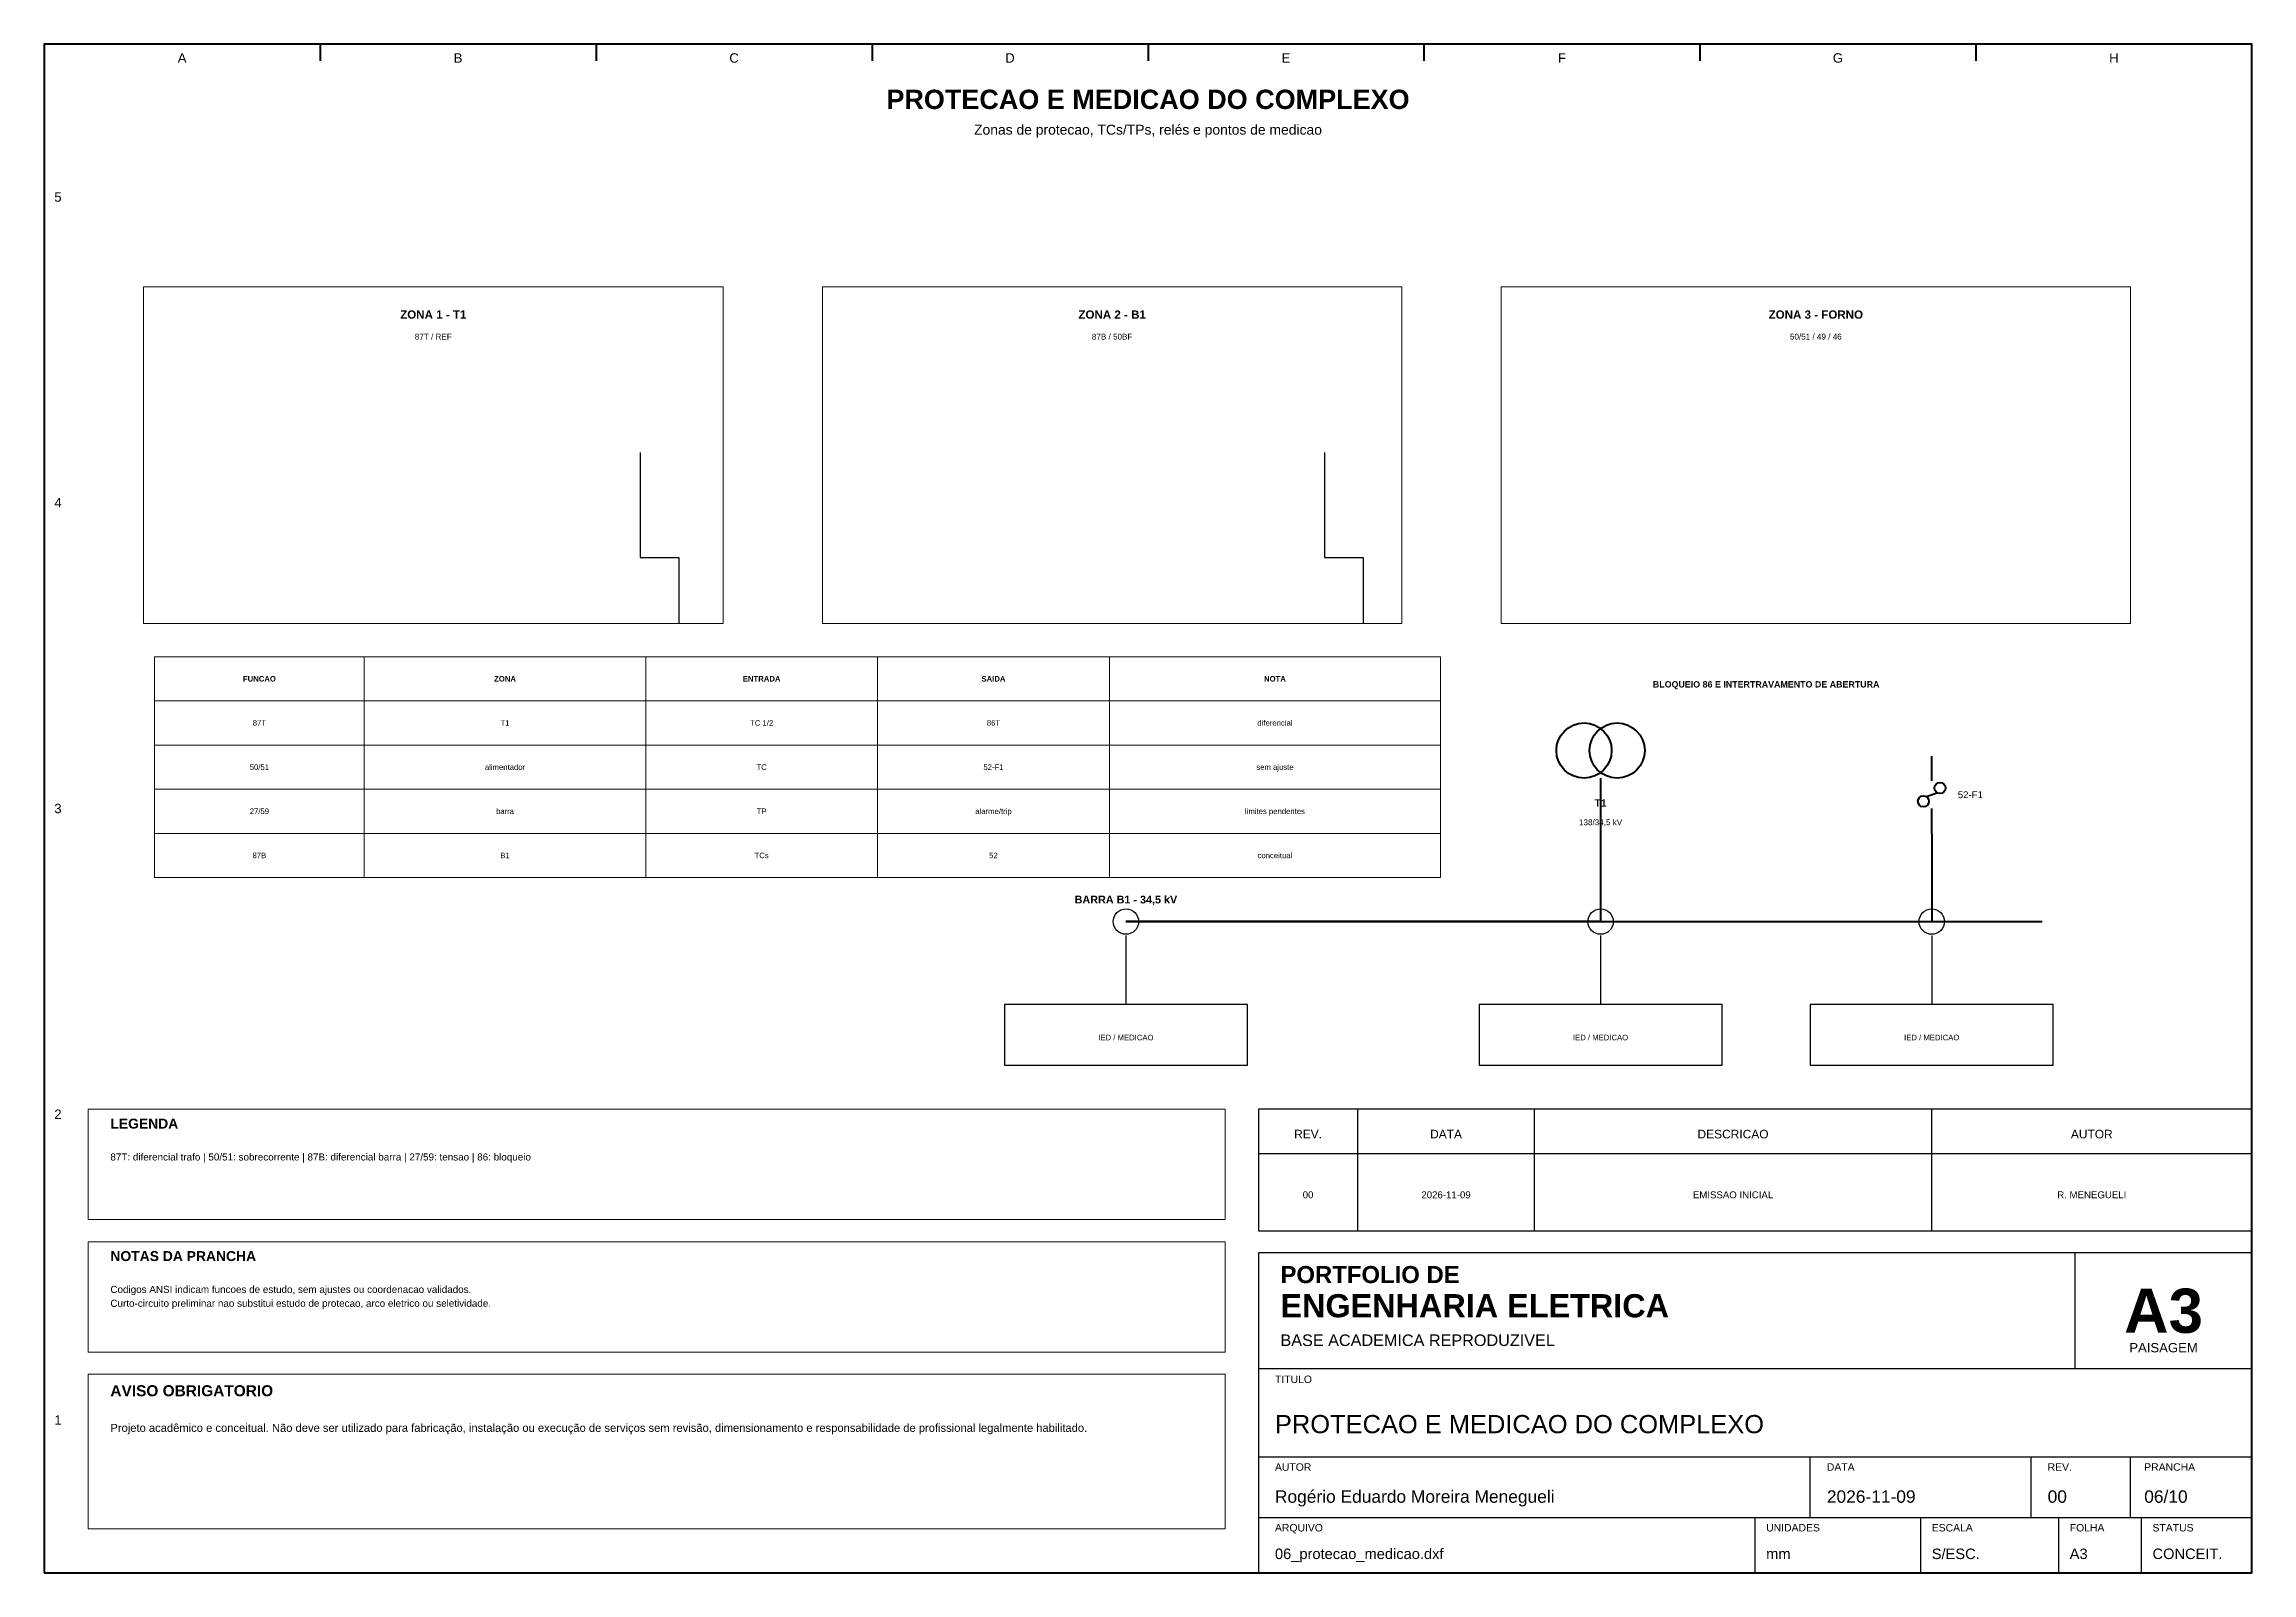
# Model space of a CAD drawing. Header units: millimetres. Extents: x 10 to 410, y 10 to 287.
import ezdxf
from ezdxf.enums import TextEntityAlignment as Align

# ---------------------------------------------------------------- set-up
doc = ezdxf.new("R2010")
doc.units = ezdxf.units.MM
for name, color, linetype, lineweight in [('00_MOLDURA', 7, 'CONTINUOUS', 50), ('01_CARIMBO', 7, 'CONTINUOUS', 25), ('02_TEXTO', 7, 'CONTINUOUS', 18), ('04_EQUIPAMENTOS', 250, 'CONTINUOUS', 35), ('05_POTENCIA', 1, 'CONTINUOUS', 50), ('06_COMANDO', 94, 'CONTINUOUS', 25), ('07_INSTRUMENTACAO', 202, 'CONTINUOUS', 25), ('11_ARQUITETURA', 8, 'CONTINUOUS', 18), ('12_LEGENDA', 7, 'CONTINUOUS', 18), ('13_NOTAS', 7, 'CONTINUOUS', 18)]:
    doc.layers.add(name, color=color, linetype=linetype, lineweight=lineweight)
doc.styles.add('PORTFOLIO_TEXTO', font='arial.ttf')
doc.styles.add('PORTFOLIO_TITULO', font='arialbd.ttf', dxfattribs={"width": 0.92})

# ---------------------------------------------------------------- blocks, each defined once
blk = doc.blocks.new('CARIMBO_A3')
at = {"layer": '01_CARIMBO'}
for p, q in [((148, 37), (148, 58)), ((0, 37), (180, 37)), ((0, 21), (180, 21)), ((100, 10), (100, 21)), ((140, 10), (140, 21)), ((158, 10), (158, 21)), ((0, 10), (180, 10)), ((90, 0), (90, 10)), ((120, 0), (120, 10)), ((145, 0), (145, 10)), ((160, 0), (160, 10))]:
    blk.add_line(p, q, dxfattribs=at)
blk.add_lwpolyline([(0, 0), (180, 0), (180, 58), (0, 58)], close=True, dxfattribs=at)
at = {"layer": '01_CARIMBO', "style": 'PORTFOLIO_TEXTO'}
for s, p in [('TITULO', (3, 34.4)), ('AUTOR', (3, 18.5)), ('DATA', (103, 18.5)), ('REV.', (143, 18.5)), ('PRANCHA', (160.5, 18.5)), ('ARQUIVO', (3, 7.5)), ('UNIDADES', (92, 7.5)), ('ESCALA', (122, 7.5)), ('FOLHA', (147, 7.5)), ('STATUS', (162, 7.5))]:
    blk.add_text(s, height=1.35, dxfattribs=at).set_placement(p)
at = {"layer": '02_TEXTO'}
for s, height, style, p in [('PORTFOLIO DE', 3.1, 'PORTFOLIO_TITULO', (4, 52.5)), ('ENGENHARIA ELETRICA', 4.2, 'PORTFOLIO_TITULO', (4, 46.3)), ('BASE ACADEMICA REPRODUZIVEL', 2.1, 'PORTFOLIO_TEXTO', (4, 41.1))]:
    blk.add_text(s, height=height, dxfattribs=dict(at, style=style)).set_placement(p)
for s, height, style, p in [('A3', 8, 'PORTFOLIO_TITULO', (164, 47.5)), ('PAISAGEM', 1.7, 'PORTFOLIO_TEXTO', (164, 40.8))]:
    blk.add_text(s, height=height, dxfattribs=dict(at, style=style)).set_placement(p, align=Align.MIDDLE_CENTER)
at = {"layer": '02_TEXTO', "style": 'PORTFOLIO_TEXTO'}
for tag, p, height in [('TITULO', (3, 25.3), 3.3), ('AUTOR', (3, 12.7), 2.25), ('DATA', (103, 12.7), 2.25), ('REVISAO', (143, 12.7), 2.25), ('PRANCHA', (160.5, 12.7), 2.25), ('ARQUIVO', (3, 2.5), 1.9), ('UNIDADES', (92, 2.5), 1.9), ('ESCALA', (122, 2.5), 1.9), ('FOLHA', (147, 2.5), 1.9), ('STATUS', (162, 2.5), 1.9)]:
    blk.add_attdef(tag, p, '', height=height, dxfattribs=at)

msp = doc.modelspace()

# ---------------------------------------------------------------- linework, layer by layer
at = {"layer": '00_MOLDURA'}
for p, q in [((60, 287), (60, 284)), ((110, 287), (110, 284)), ((160, 287), (160, 284)), ((210, 287), (210, 284)), ((260, 287), (260, 284)), ((310, 287), (310, 284)), ((360, 287), (360, 284))]:
    msp.add_line(p, q, dxfattribs=at)
msp.add_lwpolyline([(10, 10), (410, 10), (410, 287), (10, 287)], close=True, dxfattribs=at)
at = {"layer": '01_CARIMBO'}
for p, q in [((248, 72), (248, 94)), ((280, 72), (280, 94)), ((352, 72), (352, 94)), ((230, 86), (410, 86))]:
    msp.add_line(p, q, dxfattribs=at)
msp.add_lwpolyline([(230, 72), (410, 72), (410, 94), (230, 94)], close=True, dxfattribs=at)
at = {"layer": '05_POTENCIA'}
for p, q in [((352, 153.5), (352, 158)), ((292, 154), (292, 128)), ((350.9, 150.6), (353.1, 151.4)), ((352, 144), (352, 148.5)), ((352, 144), (352, 128))]:
    msp.add_line(p, q, dxfattribs=at)
at = {"layer": '05_POTENCIA', "lineweight": 70}
for p, q in [((292, 128), (206, 128)), ((206, 128), (372, 128))]:
    msp.add_line(p, q, dxfattribs=at)
at = {"layer": '05_POTENCIA'}
for centre, radius in [((289, 159), 5), ((295, 159), 5), ((353.5, 152.2), 1), ((350.5, 149.8), 1)]:
    msp.add_circle(centre, radius, dxfattribs=at)
at = {"layer": '07_INSTRUMENTACAO'}
for p, q in [((118, 213), (118, 194)), ((242, 213), (242, 194)), ((118, 194), (125, 194)), ((125, 194), (125, 182)), ((242, 194), (249, 194)), ((249, 194), (249, 182)), ((206, 125.5), (206, 113)), ((292, 125.5), (292, 113)), ((352, 125.5), (352, 113))]:
    msp.add_line(p, q, dxfattribs=at)
for points in [[(184, 102), (228, 102), (228, 113), (184, 113)], [(270, 102), (314, 102), (314, 113), (270, 113)], [(330, 102), (374, 102), (374, 113), (330, 113)]]:
    msp.add_lwpolyline(points, close=True, dxfattribs=at)
for centre in [(206, 128), (292, 128), (352, 128)]:
    msp.add_circle(centre, 2.3, dxfattribs=at)
at = {"layer": '11_ARQUITETURA'}
for points in [[(28, 182), (133, 182), (133, 243), (28, 243)], [(151, 182), (256, 182), (256, 243), (151, 243)], [(274, 182), (388, 182), (388, 243), (274, 243)]]:
    msp.add_lwpolyline(points, close=True, dxfattribs=at)
at = {"layer": '12_LEGENDA'}
for p, q in [((68, 176), (68, 136)), ((119, 176), (119, 136)), ((161, 176), (161, 136)), ((203, 176), (203, 136)), ((30, 168), (263, 168)), ((30, 160), (263, 160)), ((30, 152), (263, 152)), ((30, 144), (263, 144))]:
    msp.add_line(p, q, dxfattribs=at)
for points in [[(30, 136), (263, 136), (263, 176), (30, 176)], [(18, 74), (224, 74), (224, 94), (18, 94)]]:
    msp.add_lwpolyline(points, close=True, dxfattribs=at)
at = {"layer": '13_NOTAS'}
for points in [[(18, 50), (224, 50), (224, 70), (18, 70)], [(18, 18), (224, 18), (224, 46), (18, 46)]]:
    msp.add_lwpolyline(points, close=True, dxfattribs=at)

# ---------------------------------------------------------------- block references
at = {"layer": '01_CARIMBO'}
msp.add_blockref('CARIMBO_A3', (230, 10), dxfattribs=at).add_auto_attribs({'TITULO': 'PROTECAO E MEDICAO DO COMPLEXO', 'AUTOR': 'Rogério Eduardo Moreira Menegueli', 'DATA': '2026-11-09', 'REVISAO': '00', 'PRANCHA': '06/10', 'ARQUIVO': '06_protecao_medicao.dxf', 'UNIDADES': 'mm', 'ESCALA': 'S/ESC.', 'FOLHA': 'A3', 'STATUS': 'CONCEIT.'})

# ---------------------------------------------------------------- texts
at = {"layer": '00_MOLDURA', "style": 'PORTFOLIO_TEXTO'}
for s, p in [('A', (35, 284.5)), ('B', (85, 284.5)), ('C', (135, 284.5)), ('D', (185, 284.5)), ('E', (235, 284.5)), ('F', (285, 284.5)), ('G', (335, 284.5)), ('H', (385, 284.5)), ('5', (12.5, 259.3)), ('4', (12.5, 203.9)), ('3', (12.5, 148.5)), ('2', (12.5, 93.1)), ('1', (12.5, 37.7))]:
    msp.add_text(s, height=1.7, dxfattribs=at).set_placement(p, align=Align.MIDDLE_CENTER)
at = {"layer": '01_CARIMBO', "style": 'PORTFOLIO_TEXTO'}
for s, p in [('REV.', (239, 89.5)), ('DATA', (264, 89.5)), ('DESCRICAO', (316, 89.5)), ('AUTOR', (381, 89.5))]:
    msp.add_text(s, height=1.55, dxfattribs=at).set_placement(p, align=Align.MIDDLE_CENTER)
at = {"layer": '02_TEXTO'}
for s, height, style, p in [('PROTECAO E MEDICAO DO COMPLEXO', 3.5, 'PORTFOLIO_TITULO', (210, 277)), ('Zonas de protecao, TCs/TPs, relés e pontos de medicao', 1.8, 'PORTFOLIO_TEXTO', (210, 271.5)), ('87T / REF', 1.05, 'PORTFOLIO_TEXTO', (80.5, 234)), ('87B / 50BF', 1.05, 'PORTFOLIO_TEXTO', (203.5, 234)), ('50/51 / 49 / 46', 1.05, 'PORTFOLIO_TEXTO', (331, 234)), ('52-F1', 1.25, 'PORTFOLIO_TEXTO', (359, 151)), ('138/34,5 kV', 1.05, 'PORTFOLIO_TEXTO', (292, 146)), ('00', 1.25, 'PORTFOLIO_TEXTO', (239, 78.5)), ('2026-11-09', 1.25, 'PORTFOLIO_TEXTO', (264, 78.5)), ('EMISSAO INICIAL', 1.25, 'PORTFOLIO_TEXTO', (316, 78.5)), ('R. MENEGUELI', 1.25, 'PORTFOLIO_TEXTO', (381, 78.5))]:
    msp.add_text(s, height=height, dxfattribs=dict(at, style=style)).set_placement(p, align=Align.MIDDLE_CENTER)
at = {"layer": '04_EQUIPAMENTOS', "style": 'PORTFOLIO_TITULO'}
msp.add_text('T1', height=1.35, dxfattribs=at).set_placement((292, 149.5), align=Align.MIDDLE_CENTER)
at = {"layer": '05_POTENCIA', "style": 'PORTFOLIO_TITULO'}
msp.add_text('BARRA B1 - 34,5 kV', height=1.4, dxfattribs=at).set_placement((206, 132), align=Align.MIDDLE_CENTER)
at = {"layer": '06_COMANDO', "style": 'PORTFOLIO_TITULO'}
msp.add_text('BLOQUEIO 86 E INTERTRAVAMENTO DE ABERTURA', height=1.15, dxfattribs=at).set_placement((322, 171), align=Align.MIDDLE_CENTER)
at = {"layer": '07_INSTRUMENTACAO', "style": 'PORTFOLIO_TEXTO'}
for p in [(206, 107), (292, 107), (352, 107)]:
    msp.add_text('IED / MEDICAO', height=1, dxfattribs=at).set_placement(p, align=Align.MIDDLE_CENTER)
at = {"layer": '11_ARQUITETURA', "style": 'PORTFOLIO_TITULO'}
for s, p in [('ZONA 1 - T1', (80.5, 238)), ('ZONA 2 - B1', (203.5, 238)), ('ZONA 3 - FORNO', (331, 238))]:
    msp.add_text(s, height=1.5, dxfattribs=at).set_placement(p, align=Align.MIDDLE_CENTER)
at = {"layer": '12_LEGENDA'}
for s, style, p in [('FUNCAO', 'PORTFOLIO_TITULO', (49, 172)), ('ZONA', 'PORTFOLIO_TITULO', (93.5, 172)), ('ENTRADA', 'PORTFOLIO_TITULO', (140, 172)), ('SAIDA', 'PORTFOLIO_TITULO', (182, 172)), ('NOTA', 'PORTFOLIO_TITULO', (233, 172)), ('87T', 'PORTFOLIO_TEXTO', (49, 164)), ('T1', 'PORTFOLIO_TEXTO', (93.5, 164)), ('TC 1/2', 'PORTFOLIO_TEXTO', (140, 164)), ('86T', 'PORTFOLIO_TEXTO', (182, 164)), ('diferencial', 'PORTFOLIO_TEXTO', (233, 164)), ('50/51', 'PORTFOLIO_TEXTO', (49, 156)), ('alimentador', 'PORTFOLIO_TEXTO', (93.5, 156)), ('TC', 'PORTFOLIO_TEXTO', (140, 156)), ('52-F1', 'PORTFOLIO_TEXTO', (182, 156)), ('sem ajuste', 'PORTFOLIO_TEXTO', (233, 156)), ('27/59', 'PORTFOLIO_TEXTO', (49, 148)), ('barra', 'PORTFOLIO_TEXTO', (93.5, 148)), ('TP', 'PORTFOLIO_TEXTO', (140, 148)), ('alarme/trip', 'PORTFOLIO_TEXTO', (182, 148)), ('limites pendentes', 'PORTFOLIO_TEXTO', (233, 148)), ('87B', 'PORTFOLIO_TEXTO', (49, 140)), ('B1', 'PORTFOLIO_TEXTO', (93.5, 140)), ('TCs', 'PORTFOLIO_TEXTO', (140, 140)), ('52', 'PORTFOLIO_TEXTO', (182, 140)), ('conceitual', 'PORTFOLIO_TEXTO', (233, 140))]:
    msp.add_text(s, height=1, dxfattribs=dict(at, style=style)).set_placement(p, align=Align.MIDDLE_CENTER)
at = {"layer": '12_LEGENDA', "style": 'PORTFOLIO_TITULO'}
msp.add_text('LEGENDA', height=1.8, dxfattribs=at).set_placement((22, 90.5))
at = {"layer": '12_LEGENDA', "insert": (22, 86), "char_height": 1.28, "width": 198, "attachment_point": 1, "line_spacing_factor": 1.18, "style": 'PORTFOLIO_TEXTO'}
msp.add_mtext('87T: diferencial trafo | 50/51: sobrecorrente | 87B: diferencial barra | 27/59: tensao | 86: bloqueio', dxfattribs=at)
at = {"layer": '13_NOTAS', "style": 'PORTFOLIO_TITULO'}
for s, height, p in [('NOTAS DA PRANCHA', 1.8, (22, 66.5)), ('AVISO OBRIGATORIO', 2, (22, 42))]:
    msp.add_text(s, height=height, dxfattribs=at).set_placement(p)
at = {"layer": '13_NOTAS', "width": 198, "attachment_point": 1, "line_spacing_factor": 1.18, "style": 'PORTFOLIO_TEXTO'}
for s, insert, char_height in [('Codigos ANSI indicam funcoes de estudo, sem ajustes ou coordenacao validados.\\PCurto-circuito preliminar nao substitui estudo de protecao, arco eletrico ou seletividade.', (22, 62), 1.28), ('Projeto acadêmico e conceitual. Não deve ser utilizado para fabricação, instalação ou execução de serviços sem revisão, dimensionamento e responsabilidade de profissional legalmente habilitado.', (22, 37), 1.45)]:
    msp.add_mtext(s, dxfattribs=dict(at, insert=insert, char_height=char_height))

doc.saveas('drawing.dxf')
